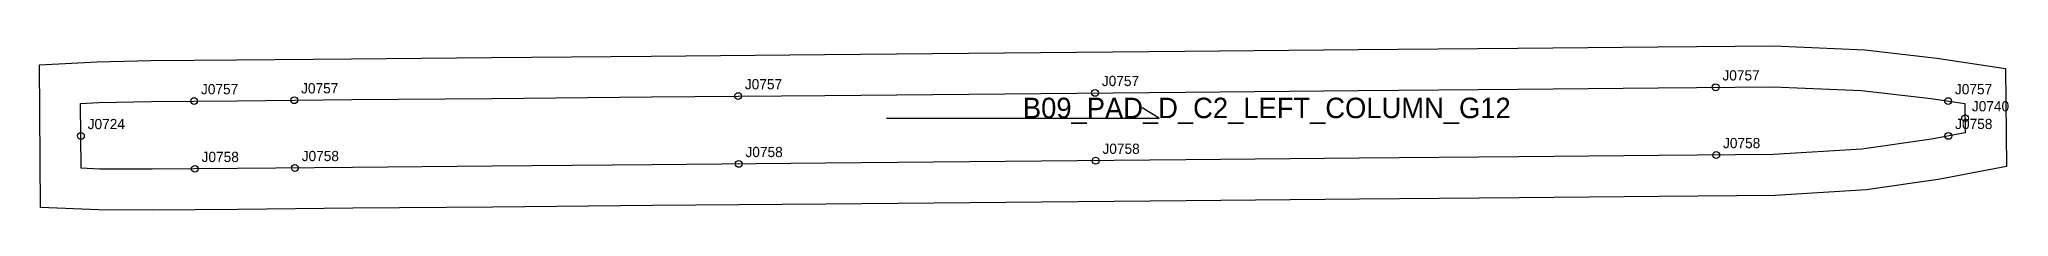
# Model space of a CAD drawing. Header units: millimetres. Extents: x -12 to 566, y -31 to 17.
import ezdxf

# ---------------------------------------------------------------- set-up
doc = ezdxf.new("R2010")
doc.units = ezdxf.units.MM
for name, color, linetype in [('CUT', 1, 'Continuous'), ('GRAIN', 3, 'Continuous'), ('LABEL', 7, 'Continuous'), ('NOTCH', 2, 'Continuous'), ('SEW', 5, 'Continuous')]:
    doc.layers.add(name, color=color, linetype=linetype)

msp = doc.modelspace()

# ---------------------------------------------------------------- linework, layer by layer
at = {"layer": 'CUT'}
msp.add_lwpolyline([(-12.1, 11.39), (4.9, 12.27), (20.61, 12.62), (45.75, 12.85), (79.46, 13.16), (120.54, 13.53), (167.41, 13.95), (218.27, 14.42), (271.16, 14.9), (324.05, 15.38), (374.91, 15.84), (421.78, 16.26), (462.86, 16.64), (496.88, 16.94), (523.58, 15.82), (544.71, 13.38), (564.86, 10.35), (565.22, -18.47), (545.14, -22.24), (523.99, -25.31), (497.28, -26.93), (463.26, -27.25), (422.17, -27.62), (375.3, -28.05), (324.45, -28.51), (271.56, -28.99), (218.67, -29.47), (167.81, -29.93), (120.94, -30.35), (79.86, -30.73), (46.14, -31.03), (21.02, -31.26), (5.26, -31.21), (-11.75, -30.53), (-12.1, 11.39)], close=True, dxfattribs=at)
at = {"layer": 'GRAIN'}
for p, q in [((236.54, -4.27), (316.54, -4.27)), ((316.54, -4.27), (311.54, -1.27))]:
    msp.add_line(p, q, dxfattribs=at)
at = {"layer": 'NOTCH'}
for centre in [(479.83, 4.79), (33.33, 0.74), (62.71, 1), (192.95, 2.19), (297.71, 3.14), (548.06, 0.74), (553.04, -4.27), (0.08, -9.5), (548.13, -9.47), (193.13, -17.7), (297.89, -16.75), (480, -15.09), (33.51, -19.15), (62.89, -18.88)]:
    msp.add_circle(centre, 1, dxfattribs=at)
at = {"layer": 'SEW'}
msp.add_lwpolyline([(0, 0), (5.34, 0.28), (20.8, 0.62), (45.86, 0.85), (79.57, 1.16), (120.65, 1.53), (167.52, 1.96), (218.38, 2.42), (271.27, 2.9), (324.16, 3.38), (375.02, 3.84), (421.89, 4.26), (462.97, 4.64), (496.68, 4.94), (522.64, 3.85), (543.13, 1.48), (552.99, 0), (553.09, -8.53), (543.17, -10.4), (522.76, -13.37), (496.86, -14.94), (463.15, -15.25), (422.06, -15.62), (375.19, -16.05), (324.34, -16.51), (271.45, -16.99), (218.56, -17.47), (167.7, -17.93), (120.83, -18.36), (79.75, -18.73), (46.03, -19.03), (20.98, -19.26), (5.52, -19.21), (0.16, -18.99)], close=True, dxfattribs=at)

# ---------------------------------------------------------------- texts
at = {"layer": 'LABEL'}
for s, height, p in [('J0757', 3, (35.33, 2.74)), ('J0757', 3, (64.71, 3)), ('J0757', 3, (194.95, 4.19)), ('J0757', 3, (299.71, 5.14)), ('J0757', 3, (481.83, 6.79)), ('J0757', 3, (550.06, 2.74)), ('B09_PAD_D_C2_LEFT_COLUMN_G12', 6, (276.54, -4.27)), ('J0740', 3, (555.04, -2.27)), ('J0724', 3, (2.08, -7.5)), ('J0758', 3, (550.13, -7.47)), ('J0758', 3, (482, -13.09)), ('J0758', 3, (35.51, -17.15)), ('J0758', 3, (64.89, -16.88)), ('J0758', 3, (195.13, -15.7)), ('J0758', 3, (299.89, -14.75))]:
    msp.add_text(s, height=height, dxfattribs=at).set_placement(p)

doc.saveas('drawing.dxf')
